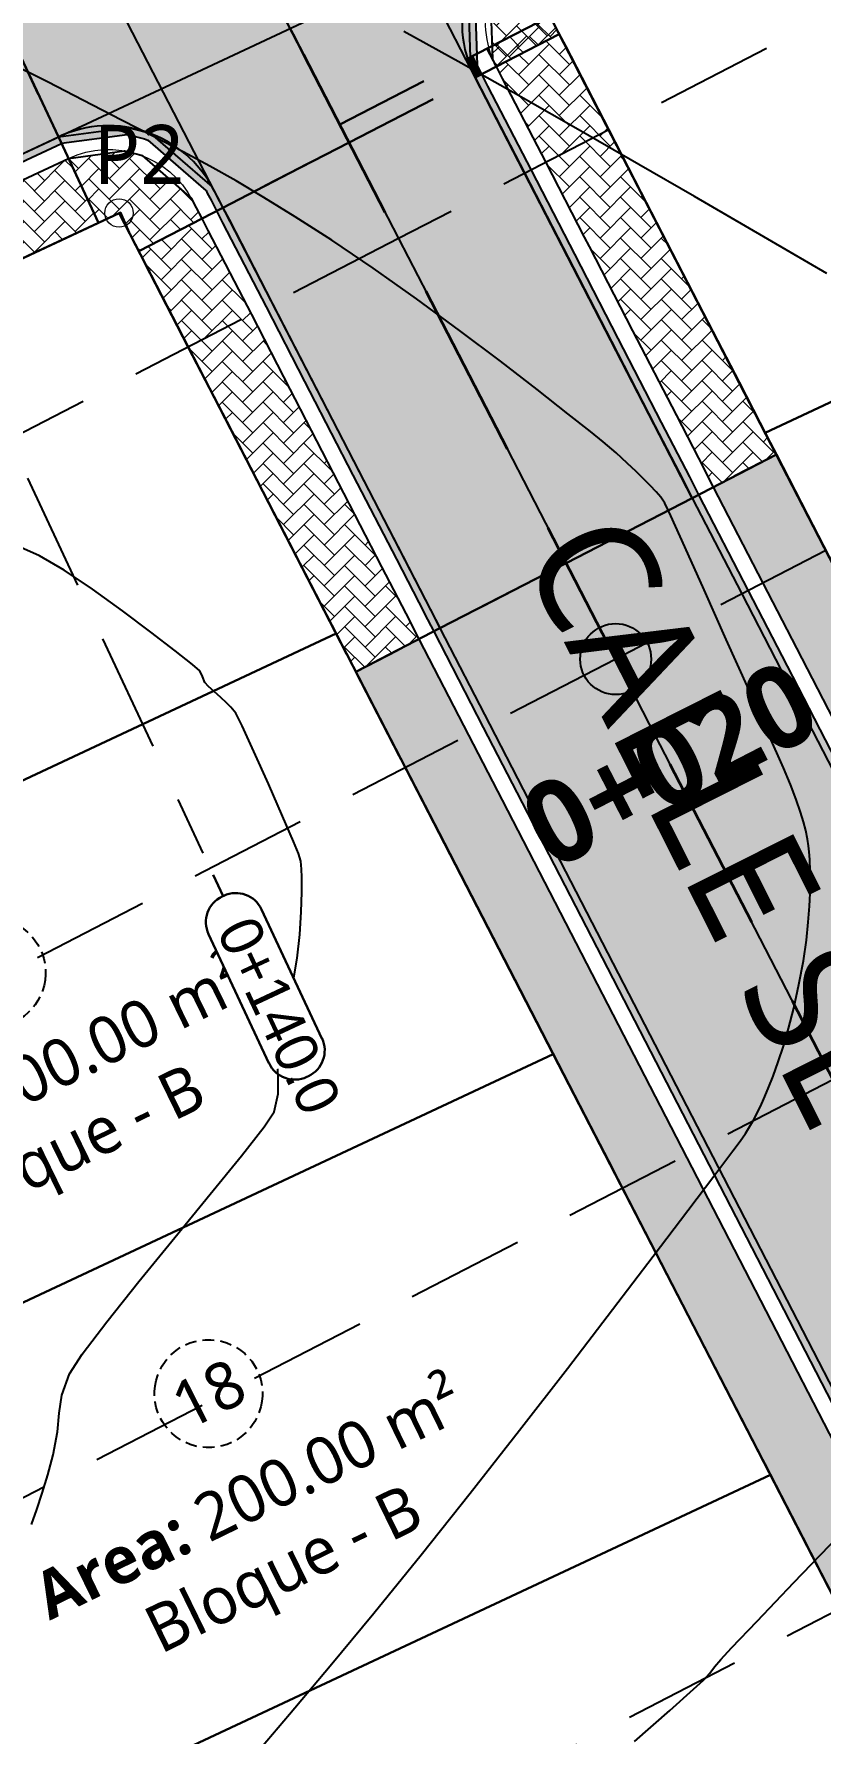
# Model space of a CAD drawing. Header units: millimetres. Extents: x 86 to 591881, y 99 to 1307229.
# Drawn here: x 590718.69 to 590735.31, y 1307076.88 to 1307112.78 of the extents above; entities that cross this region are included whole.
import ezdxf
from ezdxf.enums import TextEntityAlignment as Align

# ---------------------------------------------------------------- set-up
doc = ezdxf.new("R2010")
doc.units = ezdxf.units.MM
for name, pattern in [('CENTER2', [1.125, 0.75, -0.125, 0.125, -0.125]), ('DASHED', [0.75, 0.5, -0.25]), ('DASHED2', [0.375, 0.25, -0.125]), ('HIDDEN', [0.375, 0.25, -0.125])]:
    doc.linetypes.add(name, pattern=pattern)
for name, color, linetype, lineweight in [('_BLOQUES', 9, 'Continuous', 20), ('_BORDILLOS Y CUNETAS', 252, 'Continuous', 20), ('_TEXTO', 3, 'Continuous', 25), ('COTAS', 40, 'Continuous', 5), ('CUADROS', 9, 'Continuous', 20)]:
    doc.layers.add(name, color=color, linetype=linetype, lineweight=lineweight)
for name, color, linetype in [('_BREAKLINES CORRIDOR', 7, 'Continuous'), ('C-PROP-LINE', 230, 'Continuous'), ('C-PROP-TEXT', 92, 'Continuous'), ('C-ROAD', 7, 'Continuous'), ('C-ROAD-CORR-BNDY', 1, 'CENTER2'), ('C-ROAD-CORR-PATT', 150, 'Continuous'), ('C-ROAD-SAMP', 150, 'HIDDEN'), ('C-ROAD-SAMP-TEXT', 11, 'Continuous'), ('C-ROAD-STAN-MAJR', 11, 'Continuous'), ('C-TINN-BNDY', 110, 'Continuous'), ('C-TOPO-FEAT', 94, 'Continuous'), ('C-TOPO-MAJR', 9, 'Continuous'), ('C-TOPO-MINR', 8, 'Continuous')]:
    doc.layers.add(name, color=color, linetype=linetype)
doc.styles.add('ST - ETIQUETAS', font='', dxfattribs={"height": 2.5})
doc.styles.get("Standard").update_dxf_attribs({"font": 'simplex.shx'})
doc.styles.get('ST - ETIQUETAS').set_extended_font_data('Roboto Thin')

# ---------------------------------------------------------------- blocks, each defined once
blk = doc.blocks.new('MARCA ESTACION')
h = blk.add_hatch(color=7)
h.dxf.hatch_style = 1
h.paths.add_polyline_path([(-3, 0), (0, 0), (0, 3, 0.414214)])
h.paths.add_polyline_path([(3, 0), (0, 0), (0, -3, 0.414214)])
at = {"true_color": 0xffffff}
h = blk.add_hatch(color=7, dxfattribs=at)
h.dxf.hatch_style = 1
h.paths.add_polyline_path([(0, 3), (0, 0), (3, 0, 0.414214)])
h.paths.add_polyline_path([(0, 0), (-3, 0, 0.414214), (0, -3)])
at = {"color": 7, "lineweight": 20}
for points in [[(0, 4), (0, -4)], [(-4, 0), (4, 0)]]:
    blk.add_lwpolyline(points, dxfattribs=at)
at = {"color": 7}
blk.add_circle((0, 0), 3, dxfattribs=at)

msp = doc.modelspace()

# ---------------------------------------------------------------- hatches: boundary and pattern name
at = {"layer": 'C-ROAD-CORR-PATT', "linetype": 'Continuous', "lineweight": 5, "true_color": 0x898989}
for points in [[(590725.352, 1307110.483), (590725.135, 1307110.904), (590725.132, 1307110.91), (590725.129, 1307110.916), (590722.754, 1307115.515), (590722.736, 1307115.551), (590722.729, 1307115.563), (590722.723, 1307115.575), (590721.82, 1307117.324), (590721.811, 1307117.342), (590721.824, 1307117.348), (590726.994, 1307119.769), (590727.058, 1307119.799), (590729.179, 1307115.271), (590729.158, 1307115.261), (590728.017, 1307114.153), (590728.016, 1307114.15), (590728.015, 1307114.148), (590727.873, 1307113.815), (590727.872, 1307113.812), (590727.872, 1307113.81), (590727.869, 1307113.801), (590727.925, 1307112.06), (590727.926, 1307112.057), (590727.928, 1307112.055), (590728.018, 1307111.86), (590725.352, 1307110.483)], [(590717.089, 1307115.13), (590717.097, 1307115.134), (590721.799, 1307117.336), (590721.811, 1307117.342), (590721.819, 1307117.325), (590722.729, 1307115.563), (590722.889, 1307115.254), (590725.088, 1307110.995), (590725.091, 1307110.989), (590725.094, 1307110.983), (590725.157, 1307110.862), (590725.235, 1307110.711), (590725.352, 1307110.483), (590722.686, 1307109.107), (590722.569, 1307109.334), (590722.491, 1307109.485), (590722.462, 1307109.54), (590722.461, 1307109.543), (590722.459, 1307109.545), (590721.155, 1307110.676), (590721.076, 1307110.705), (590720.695, 1307110.802), (590720.692, 1307110.802), (590720.689, 1307110.803), (590719.212, 1307110.604), (590719.21, 1307110.602), (590717.089, 1307115.13)], [(590727.823, 1307112.238), (590728.018, 1307111.86), (590725.352, 1307110.483), (590725.157, 1307110.862), (590727.823, 1307112.238)], [(590728.018, 1307111.86), (590728.147, 1307111.61), (590729.065, 1307109.832), (590729.877, 1307108.258), (590729.982, 1307108.055), (590730.9, 1307106.278), (590731.817, 1307104.501), (590732.41, 1307103.352), (590732.412, 1307103.35), (590732.606, 1307102.974), (590729.94, 1307101.598), (590729.746, 1307101.973), (590729.745, 1307101.976), (590729.152, 1307103.125), (590728.234, 1307104.902), (590727.316, 1307106.679), (590727.212, 1307106.882), (590726.399, 1307108.456), (590725.481, 1307110.233), (590725.352, 1307110.483), (590728.018, 1307111.86)], [(590732.606, 1307102.974), (590733.652, 1307100.947), (590734.363, 1307099.572), (590742.828, 1307083.176), (590748.648, 1307071.904), (590752.004, 1307065.405), (590757.088, 1307055.558), (590754.423, 1307054.181), (590749.338, 1307064.029), (590745.982, 1307070.528), (590740.162, 1307081.8), (590731.697, 1307098.195), (590730.987, 1307099.571), (590729.94, 1307101.598), (590732.606, 1307102.974)]]:
    msp.add_hatch(color=252, dxfattribs=at).paths.add_polyline_path(points, flags=0)
at = {"layer": 'C-ROAD-CORR-PATT', "linetype": 'Continuous', "lineweight": 5}
for color, points in [(3, [(590728.018, 1307111.86), (590727.928, 1307112.055), (590727.926, 1307112.057), (590727.925, 1307112.06), (590727.869, 1307113.801), (590727.872, 1307113.81), (590727.872, 1307113.812), (590727.873, 1307113.815), (590728.015, 1307114.148), (590728.016, 1307114.15), (590728.017, 1307114.153), (590729.158, 1307115.261), (590729.179, 1307115.271), (590729.242, 1307115.135), (590729.222, 1307115.125), (590728.151, 1307114.084), (590728.149, 1307114.082), (590728.148, 1307114.079), (590728.015, 1307113.767), (590728.014, 1307113.764), (590728.014, 1307113.761), (590728.011, 1307113.754), (590728.064, 1307112.117), (590728.065, 1307112.114), (590728.066, 1307112.112), (590728.151, 1307111.929), (590728.018, 1307111.86)]), (251, [(590713.784, 1307113.582), (590715.595, 1307114.431), (590717.089, 1307115.13), (590719.21, 1307110.602), (590717.715, 1307109.902), (590715.904, 1307109.054), (590713.784, 1307113.582)]), (3, [(590727.956, 1307112.307), (590728.151, 1307111.929), (590728.018, 1307111.86), (590727.823, 1307112.238), (590727.956, 1307112.307)]), (3, [(590728.151, 1307111.929), (590728.28, 1307111.678), (590729.198, 1307109.901), (590730.011, 1307108.327), (590730.115, 1307108.124), (590731.033, 1307106.347), (590731.951, 1307104.57), (590732.544, 1307103.421), (590732.545, 1307103.419), (590732.739, 1307103.043), (590732.606, 1307102.974), (590732.412, 1307103.35), (590732.41, 1307103.352), (590731.817, 1307104.501), (590730.9, 1307106.278), (590729.982, 1307108.055), (590729.877, 1307108.258), (590729.065, 1307109.832), (590728.147, 1307111.61), (590728.018, 1307111.86), (590728.151, 1307111.929)]), (3, [(590715.904, 1307109.054), (590717.715, 1307109.902), (590719.21, 1307110.602), (590719.273, 1307110.466), (590717.779, 1307109.767), (590715.968, 1307108.918), (590715.904, 1307109.054)]), (3, [(590719.21, 1307110.602), (590719.212, 1307110.604), (590720.689, 1307110.803), (590720.692, 1307110.802), (590720.695, 1307110.802), (590721.076, 1307110.705), (590721.155, 1307110.676), (590722.459, 1307109.545), (590722.461, 1307109.543), (590722.462, 1307109.54), (590722.491, 1307109.485), (590722.569, 1307109.334), (590722.686, 1307109.107), (590722.553, 1307109.038), (590722.436, 1307109.266), (590722.358, 1307109.416), (590722.33, 1307109.468), (590722.329, 1307109.471), (590722.328, 1307109.473), (590721.102, 1307110.536), (590721.027, 1307110.563), (590720.669, 1307110.654), (590720.666, 1307110.655), (590720.664, 1307110.655), (590719.276, 1307110.468), (590719.273, 1307110.466), (590719.21, 1307110.602)]), (251, [(590725.352, 1307110.483), (590725.481, 1307110.233), (590726.399, 1307108.456), (590727.212, 1307106.882), (590727.316, 1307106.679), (590728.234, 1307104.902), (590729.152, 1307103.125), (590729.745, 1307101.976), (590729.746, 1307101.973), (590729.94, 1307101.598), (590727.274, 1307100.222), (590727.08, 1307100.597), (590727.079, 1307100.6), (590726.486, 1307101.748), (590725.568, 1307103.526), (590724.651, 1307105.303), (590724.546, 1307105.506), (590723.733, 1307107.08), (590722.816, 1307108.857), (590722.686, 1307109.107), (590725.352, 1307110.483)]), (3, [(590722.686, 1307109.107), (590722.816, 1307108.857), (590723.733, 1307107.08), (590724.546, 1307105.506), (590724.651, 1307105.303), (590725.568, 1307103.526), (590726.486, 1307101.748), (590727.079, 1307100.6), (590727.08, 1307100.597), (590727.274, 1307100.222), (590727.141, 1307100.153), (590726.947, 1307100.528), (590726.946, 1307100.531), (590726.353, 1307101.68), (590725.435, 1307103.457), (590724.518, 1307105.234), (590724.413, 1307105.437), (590723.6, 1307107.011), (590722.682, 1307108.788), (590722.553, 1307109.038), (590722.686, 1307109.107)]), (3, [(590732.739, 1307103.043), (590733.786, 1307101.016), (590734.496, 1307099.64), (590742.961, 1307083.245), (590748.781, 1307071.973), (590752.137, 1307065.474), (590757.221, 1307055.627), (590757.088, 1307055.558), (590752.004, 1307065.405), (590748.648, 1307071.904), (590742.828, 1307083.176), (590734.363, 1307099.572), (590733.652, 1307100.947), (590732.606, 1307102.974), (590732.739, 1307103.043)]), (251, [(590729.94, 1307101.598), (590730.987, 1307099.571), (590731.697, 1307098.195), (590740.162, 1307081.8), (590745.982, 1307070.528), (590749.338, 1307064.029), (590754.423, 1307054.181), (590751.757, 1307052.805), (590746.672, 1307062.652), (590743.317, 1307069.151), (590737.497, 1307080.423), (590729.031, 1307096.819), (590728.321, 1307098.194), (590727.274, 1307100.222), (590729.94, 1307101.598)]), (3, [(590727.274, 1307100.222), (590728.321, 1307098.194), (590729.031, 1307096.819), (590737.497, 1307080.423), (590743.317, 1307069.151), (590746.672, 1307062.652), (590751.757, 1307052.805), (590751.624, 1307052.736), (590746.539, 1307062.584), (590743.184, 1307069.082), (590737.363, 1307080.354), (590728.898, 1307096.75), (590728.188, 1307098.125), (590727.141, 1307100.153), (590727.274, 1307100.222)])]:
    msp.add_hatch(color=color, dxfattribs=at).paths.add_polyline_path(points, flags=0)
h = msp.add_hatch(dxfattribs=at)
h.set_pattern_fill('AR-HBONE', color=30, scale=0.003, style=0)
h.set_pattern_definition([(45, (590728.46203, 1307112.08923), (0, 0.431052), [0.9144, -0.3048]), (135, (590728.67755, 1307112.30476), (4e-17, 0.431052), [0.9144, -0.3048])])
h.paths.add_polyline_path([(590728.462, 1307112.089), (590728.39, 1307112.245), (590728.389, 1307112.247), (590728.388, 1307112.25), (590728.343, 1307113.642), (590728.345, 1307113.649), (590728.346, 1307113.651), (590728.347, 1307113.654), (590728.459, 1307113.919), (590728.461, 1307113.922), (590728.462, 1307113.924), (590729.374, 1307114.81), (590729.391, 1307114.818), (590730.027, 1307113.46), (590730.023, 1307113.458), (590729.678, 1307113.296), (590729.677, 1307113.296), (590729.676, 1307113.295), (590729.556, 1307113.24), (590729.556, 1307113.239), (590729.555, 1307113.239), (590729.552, 1307113.237), (590729.775, 1307112.817), (590729.775, 1307112.816), (590729.775, 1307112.816), (590729.795, 1307112.777), (590728.462, 1307112.089)], flags=0)
h = msp.add_hatch(dxfattribs=at)
h.set_pattern_fill('AR-HBONE', color=30, scale=0.003, style=0)
h.set_pattern_definition([(45, (590729.59967, 1307113.15542), (0, 0.43105), [0.9144, -0.3048]), (135, (590729.8152, 1307113.37095), (4e-17, 0.43105), [0.9144, -0.3048])])
h.paths.add_polyline_path([(590729.6, 1307113.155), (590729.795, 1307112.777), (590728.462, 1307112.089), (590728.267, 1307112.467), (590729.6, 1307113.155)], flags=0)
h = msp.add_hatch(dxfattribs=at)
h.set_pattern_fill('AR-HBONE', color=30, scale=0.003, style=0)
h.set_pattern_definition([(45, (590729.79485, 1307112.7774), (0, 0.431052), [0.9144, -0.3048]), (135, (590730.01038, 1307112.99294), (4e-17, 0.431052), [0.9144, -0.3048])])
h.paths.add_polyline_path([(590729.795, 1307112.777), (590729.924, 1307112.527), (590730.842, 1307110.75), (590731.654, 1307109.176), (590731.759, 1307108.973), (590732.677, 1307107.196), (590733.594, 1307105.419), (590734.188, 1307104.27), (590734.189, 1307104.267), (590734.383, 1307103.892), (590733.05, 1307103.204), (590732.856, 1307103.579), (590732.855, 1307103.582), (590732.262, 1307104.731), (590731.344, 1307106.508), (590730.426, 1307108.285), (590730.322, 1307108.488), (590729.509, 1307110.062), (590728.591, 1307111.839), (590728.462, 1307112.089), (590729.795, 1307112.777)], flags=0)
h = msp.add_hatch(dxfattribs=at)
h.set_pattern_fill('AR-HBONE', color=30, scale=0.003, style=0)
h.set_pattern_definition([(45, (590719.4217, 1307110.14943), (0, 0.431052), [0.9144, -0.3048]), (135, (590719.63724, 1307110.36495), (4e-17, 0.431052), [0.9144, -0.3048])])
h.paths.add_polyline_path([(590719.422, 1307110.149), (590719.424, 1307110.15), (590720.605, 1307110.31), (590720.607, 1307110.31), (590720.61, 1307110.309), (590720.914, 1307110.232), (590720.978, 1307110.209), (590722.021, 1307109.304), (590722.022, 1307109.302), (590722.024, 1307109.3), (590722.047, 1307109.256), (590722.125, 1307109.105), (590722.242, 1307108.878), (590720.909, 1307108.19), (590720.792, 1307108.417), (590720.714, 1307108.568), (590720.708, 1307108.579), (590720.708, 1307108.579), (590720.708, 1307108.58), (590720.524, 1307109.009), (590720.493, 1307108.995), (590720.373, 1307108.939), (590720.373, 1307108.938), (590720.372, 1307108.938), (590720.058, 1307108.791), (590720.058, 1307108.791), (590719.422, 1307110.149)], flags=0)
h = msp.add_hatch(dxfattribs=at)
h.set_pattern_fill('AR-HBONE', color=30, scale=0.003, style=0)
h.set_pattern_definition([(45, (590716.11622, 1307108.60146), (0, 0.431052), [0.9144, -0.3048]), (135, (590716.33175, 1307108.81698), (4e-17, 0.431052), [0.9144, -0.3048])])
h.paths.add_polyline_path([(590716.116, 1307108.601), (590717.927, 1307109.45), (590719.422, 1307110.149), (590720.058, 1307108.791), (590718.564, 1307108.091), (590716.752, 1307107.243), (590716.116, 1307108.601)], flags=0)
h = msp.add_hatch(dxfattribs=at)
h.set_pattern_fill('AR-HBONE', color=30, scale=0.003, style=0)
h.set_pattern_definition([(45, (590722.2422, 1307108.87775), (0, 0.431052), [0.9144, -0.3048]), (135, (590722.45772, 1307109.09328), (4e-17, 0.431052), [0.9144, -0.3048])])
h.paths.add_polyline_path([(590722.242, 1307108.878), (590722.371, 1307108.627), (590723.289, 1307106.85), (590724.102, 1307105.276), (590724.207, 1307105.073), (590725.124, 1307103.296), (590726.042, 1307101.519), (590726.635, 1307100.37), (590726.636, 1307100.368), (590726.83, 1307099.992), (590725.497, 1307099.304), (590725.303, 1307099.679), (590725.302, 1307099.682), (590724.709, 1307100.831), (590723.791, 1307102.608), (590722.874, 1307104.385), (590722.769, 1307104.588), (590721.956, 1307106.162), (590721.039, 1307107.939), (590720.909, 1307108.19), (590722.242, 1307108.878)], flags=0)
h = msp.add_hatch(dxfattribs=at)
h.set_pattern_fill('AR-HBONE', color=30, scale=0.003, style=0)
h.set_pattern_definition([(45, (590734.3827, 1307103.89193), (0, 0.4310523), [0.9144, -0.3048]), (135, (590734.5982, 1307104.10745), (4e-17, 0.4310523), [0.9144, -0.3048])])
h.paths.add_polyline_path([(590734.383, 1307103.892), (590735.429, 1307101.865), (590736.14, 1307100.489), (590744.605, 1307084.094), (590750.425, 1307072.822), (590753.781, 1307066.323), (590758.865, 1307056.475), (590757.532, 1307055.787), (590752.448, 1307065.634), (590749.092, 1307072.133), (590743.272, 1307083.405), (590734.807, 1307099.801), (590734.097, 1307101.176), (590733.05, 1307103.204), (590734.383, 1307103.892)], flags=0)
h = msp.add_hatch(dxfattribs=at)
h.set_pattern_fill('AR-HBONE', color=30, scale=0.003, style=0)
h.set_pattern_definition([(45, (590726.83003, 1307099.99227), (0, 0.4310523), [0.9144, -0.3048]), (135, (590727.04555, 1307100.2078), (4e-17, 0.4310523), [0.9144, -0.3048])])
h.paths.add_polyline_path([(590726.83, 1307099.992), (590727.877, 1307097.965), (590728.587, 1307096.59), (590737.052, 1307080.194), (590742.873, 1307068.922), (590746.228, 1307062.423), (590751.313, 1307052.576), (590749.98, 1307051.887), (590744.895, 1307061.735), (590741.54, 1307068.234), (590735.72, 1307079.506), (590727.254, 1307095.901), (590726.544, 1307097.277), (590725.497, 1307099.304), (590726.83, 1307099.992)], flags=0)

# ---------------------------------------------------------------- linework, layer by layer
at = {"layer": '_BLOQUES', "flags": 128}
msp.add_lwpolyline([(590729.556, 1307113.239), (590765.808, 1307130.216), (590792.869, 1307078.297), (590782.862, 1307071.827), (590771.491, 1307065.034), (590758.655, 1307056.883), (590729.556, 1307113.239)], dxfattribs=at)
at = {"layer": '_BLOQUES', "color": 4, "linetype": 'Continuous', "lineweight": 25}
msp.add_polyline3d([(590684.242, 1307092.018, 0), (590720.493, 1307108.995, 0), (590748.023, 1307055.677, 0), (590711.775, 1307038.705, 0), (590684.242, 1307092.018, 0)], dxfattribs=at)
at = {"layer": '_BORDILLOS Y CUNETAS'}
for points in [[(590756.959, 1307055.807), (590728.018, 1307111.86, -0.425582), (590729.179, 1307115.271), (590764.526, 1307131.824, -0.401819), (590767.803, 1307130.715), (590794.555, 1307079.388)], [(590757.383, 1307056.076), (590728.462, 1307112.089, -0.425582), (590729.391, 1307114.818), (590764.738, 1307131.371, -0.401819), (590767.36, 1307130.484), (590794.134, 1307079.115)], [(590713.681, 1307030.657), (590682.703, 1307090.639, -0.42561), (590683.864, 1307094.05), (590719.21, 1307110.602, -0.402936), (590722.491, 1307109.485), (590751.882, 1307052.562)], [(590714.137, 1307030.864), (590683.147, 1307090.868, -0.42561), (590684.076, 1307093.597), (590719.422, 1307110.149, -0.402936), (590722.047, 1307109.256), (590751.459, 1307052.291)]]:
    msp.add_lwpolyline(points, format="xyb", dxfattribs=at)
at = {"layer": '_BREAKLINES CORRIDOR', "flags": 128}
msp.add_lwpolyline([(590750.19, 1307051.479), (590720.493, 1307108.995), (590720.058, 1307108.791)], dxfattribs=at)
at = {"layer": 'C-PROP-LINE', "color": 4, "linetype": 'Continuous', "lineweight": 25}
for points in [[(590729.556, 1307113.239, 0), (590765.808, 1307130.216, 0), (590792.869, 1307078.297, 0), (590782.862, 1307071.827, 0), (590771.491, 1307065.034, 0), (590758.655, 1307056.883, 0), (590729.556, 1307113.239, 0)], [(590747.682, 1307121.728, 0), (590729.556, 1307113.239, 0), (590734.144, 1307104.354, 0), (590752.269, 1307112.842, 0), (590747.682, 1307121.728, 0)], [(590752.269, 1307112.842, 0), (590734.144, 1307104.354, 0), (590738.732, 1307095.468, 0), (590756.857, 1307103.955, 0), (590752.269, 1307112.842, 0)], [(590725.081, 1307100.109, 0), (590720.493, 1307108.995, 0), (590702.368, 1307100.507, 0), (590706.956, 1307091.621, 0), (590706.956, 1307091.621, 0), (590725.081, 1307100.109, 0)], [(590729.669, 1307091.224, 0), (590725.081, 1307100.109, 0), (590706.956, 1307091.621, 0), (590711.544, 1307082.736, 0), (590711.545, 1307082.736, 0), (590729.669, 1307091.224, 0)], [(590729.669, 1307091.224, 0), (590711.545, 1307082.736, 0), (590716.133, 1307073.85, 0), (590716.133, 1307073.85, 0), (590734.258, 1307082.337, 0), (590729.669, 1307091.224, 0)], [(590738.846, 1307073.451, 0), (590734.258, 1307082.337, 0), (590716.133, 1307073.85, 0), (590720.722, 1307064.964, 0), (590720.722, 1307064.964, 0), (590738.846, 1307073.451, 0)]]:
    msp.add_polyline3d(points, dxfattribs=at)
at = {"layer": 'C-PROP-TEXT', "color": 12, "linetype": 'DASHED2', "lineweight": 25, "extrusion": (0, 0, -1)}
for centre, radius, start, end in [((-590717.791, 1307092.947), 1.149, 7.8612, 187.8612), ((-590717.791, 1307092.947), 1.149, 187.8612, 7.8612), ((-590722.383, 1307084.053), 1.141, 8.2271, 188.2271), ((-590722.383, 1307084.053), 1.141, 188.2271, 8.2271)]:
    msp.add_arc(centre, radius, start, end, dxfattribs=at)
at = {"layer": 'C-ROAD', "color": 7, "linetype": 'Continuous', "lineweight": -3, "flags": 128}
for points in [[(590710.125, 1307106.348), (590738.263, 1307119.525)], [(590724.477, 1307118.718), (590732.614, 1307102.959)], [(590724.477, 1307118.718), (590732.614, 1307102.959)], [(590719.145, 1307115.965), (590727.282, 1307100.206)], [(590719.145, 1307115.965), (590727.282, 1307100.206)], [(590732.606, 1307102.974), (590728.018, 1307111.86)], [(590691.584, 1307097.665), (590719.725, 1307110.844)], [(590710.154, 1307106.361), (590719.21, 1307110.602)], [(590722.491, 1307109.485), (590727.079, 1307100.6)]]:
    msp.add_lwpolyline(points, dxfattribs=at)
at = {"layer": 'C-ROAD', "color": 2, "linetype": 'HIDDEN', "lineweight": 35, "ltscale": 15, "flags": 128}
msp.add_lwpolyline([(590721.811, 1307117.342), (590754.423, 1307054.181)], dxfattribs=at)
at = {"layer": 'C-ROAD', "color": 7, "linetype": 'Continuous', "lineweight": -3, "flags": 128}
for points in [[(590729.179, 1307115.271, 0.425581), (590728.018, 1307111.86)], [(590722.491, 1307109.485, 0.402936), (590719.21, 1307110.602)]]:
    msp.add_lwpolyline(points, format="xyb", dxfattribs=at)
at = {"layer": 'C-ROAD-CORR-BNDY', "color": 166, "linetype": 'DASHED', "lineweight": 30, "ltscale": 4}
for points in [[(590716.752, 1307107.243), (590718.564, 1307108.091), (590720.058, 1307108.791), (590714.12, 1307121.47), (590712.626, 1307120.77), (590710.815, 1307119.922)], [(590725.157, 1307110.862), (590725.352, 1307110.483), (590729.795, 1307112.777), (590729.6, 1307113.155)], [(590720.909, 1307108.19), (590721.039, 1307107.939), (590721.956, 1307106.162), (590722.769, 1307104.588), (590722.874, 1307104.385), (590723.791, 1307102.608), (590724.709, 1307100.831), (590725.302, 1307099.682), (590725.303, 1307099.679), (590725.497, 1307099.304), (590734.383, 1307103.892), (590734.189, 1307104.267), (590734.188, 1307104.27), (590733.594, 1307105.419), (590732.677, 1307107.196), (590731.759, 1307108.973), (590731.654, 1307109.176), (590730.842, 1307110.75), (590729.924, 1307112.527), (590729.795, 1307112.777)], [(590725.497, 1307099.304), (590726.544, 1307097.277), (590727.254, 1307095.901), (590735.72, 1307079.506), (590741.54, 1307068.234), (590744.895, 1307061.735), (590749.98, 1307051.887), (590758.865, 1307056.475), (590753.781, 1307066.323), (590750.425, 1307072.822), (590744.605, 1307084.094), (590736.14, 1307100.489), (590735.429, 1307101.865), (590734.383, 1307103.892)]]:
    msp.add_lwpolyline(points, close=True, dxfattribs=at)
for points in [[(590722.754, 1307115.515), (590725.129, 1307110.916), (590725.132, 1307110.91), (590725.135, 1307110.904), (590725.352, 1307110.483), (590729.795, 1307112.777)], [(590717.089, 1307115.13), (590720.058, 1307108.791), (590720.058, 1307108.791), (590720.372, 1307108.938), (590720.373, 1307108.938), (590720.373, 1307108.939), (590720.493, 1307108.995), (590720.524, 1307109.009), (590720.708, 1307108.58), (590720.708, 1307108.579), (590720.708, 1307108.579), (590720.714, 1307108.568), (590720.792, 1307108.417), (590720.909, 1307108.19), (590725.352, 1307110.483), (590725.235, 1307110.711), (590725.157, 1307110.862), (590725.094, 1307110.983), (590725.091, 1307110.989), (590725.088, 1307110.995), (590722.889, 1307115.254)]]:
    msp.add_lwpolyline(points, dxfattribs=at)
at = {"layer": 'C-ROAD-SAMP', "color": 1, "linetype": 'DASHED2', "lineweight": 25, "ltscale": 10}
for points in [[(590705.302, 1307131.695), (590713.784, 1307113.582), (590722.266, 1307095.47)], [(590744.17, 1307117.632), (590726.399, 1307108.456), (590708.628, 1307099.28)]]:
    msp.add_lwpolyline(points, dxfattribs=at)
at = {"layer": 'C-TINN-BNDY', "color": 110, "linetype": 'Continuous', "lineweight": -3}
for points in [[(590729.795, 1307112.777, 458.166), (590729.924, 1307112.527, 458.311), (590730.842, 1307110.75, 458.345), (590731.654, 1307109.176, 458.375), (590731.759, 1307108.973, 458.378), (590732.677, 1307107.196, 458.408), (590733.594, 1307105.419, 458.43), (590734.188, 1307104.27, 458.441), (590734.189, 1307104.267, 458.441), (590734.383, 1307103.892, 458.444), (590735.429, 1307101.865, 459.308), (590736.14, 1307100.489, 459.311), (590744.605, 1307084.094, 459.017), (590750.425, 1307072.822, 458.474)], [(590735.72, 1307079.506, 458.817), (590727.254, 1307095.901, 459.111), (590726.544, 1307097.277, 459.108), (590725.497, 1307099.304, 458.244), (590725.303, 1307099.679, 458.241), (590725.302, 1307099.682, 458.241), (590724.709, 1307100.831, 458.23), (590723.791, 1307102.608, 458.208), (590722.874, 1307104.385, 458.178), (590722.769, 1307104.588, 458.175), (590721.956, 1307106.162, 458.145), (590721.039, 1307107.939, 458.111), (590720.909, 1307108.19, 458.166), (590720.792, 1307108.417, 458.162), (590720.714, 1307108.568, 458.159), (590720.708, 1307108.579, 458.157), (590720.708, 1307108.579, 458.157), (590720.708, 1307108.58, 458.156), (590720.524, 1307109.009, 458.071), (590720.493, 1307108.995, 458.066), (590720.373, 1307108.939, 458.034), (590720.373, 1307108.938, 458.034), (590720.372, 1307108.938, 458.034), (590720.058, 1307108.791, 458.22), (590720.058, 1307108.791, 458.221), (590718.564, 1307108.091, 459.033)]]:
    msp.add_polyline3d(points, dxfattribs=at)
at = {"layer": 'C-TOPO-FEAT', "color": 94, "linetype": 'Continuous', "lineweight": -3, "flags": 128}
for points in [[(590725.352, 1307110.483), (590725.135, 1307110.904), (590725.132, 1307110.91), (590725.129, 1307110.916), (590722.754, 1307115.515), (590722.736, 1307115.551), (590722.729, 1307115.563), (590722.723, 1307115.575), (590721.82, 1307117.324), (590721.811, 1307117.342), (590721.824, 1307117.348), (590726.994, 1307119.769), (590727.058, 1307119.799)], [(590717.089, 1307115.13), (590717.097, 1307115.134), (590721.799, 1307117.336), (590721.811, 1307117.342), (590721.819, 1307117.325), (590722.729, 1307115.563), (590722.889, 1307115.254), (590725.088, 1307110.995), (590725.091, 1307110.989), (590725.094, 1307110.983), (590725.157, 1307110.862), (590725.235, 1307110.711), (590725.352, 1307110.483)], [(590728.018, 1307111.86), (590727.928, 1307112.055), (590727.926, 1307112.057), (590727.925, 1307112.06), (590727.869, 1307113.801), (590727.872, 1307113.81), (590727.872, 1307113.812), (590727.873, 1307113.815), (590728.015, 1307114.148), (590728.016, 1307114.15), (590728.017, 1307114.153), (590729.158, 1307115.261), (590729.179, 1307115.271)], [(590728.151, 1307111.929), (590728.066, 1307112.112), (590728.065, 1307112.114), (590728.064, 1307112.117), (590728.011, 1307113.754), (590728.014, 1307113.761), (590728.014, 1307113.764), (590728.015, 1307113.767), (590728.148, 1307114.079), (590728.149, 1307114.082), (590728.151, 1307114.084), (590729.222, 1307115.125), (590729.242, 1307115.135)], [(590728.462, 1307112.089), (590728.39, 1307112.245), (590728.389, 1307112.247), (590728.388, 1307112.25), (590728.343, 1307113.642), (590728.345, 1307113.649), (590728.346, 1307113.651), (590728.347, 1307113.654), (590728.459, 1307113.919), (590728.461, 1307113.922), (590728.462, 1307113.924), (590729.374, 1307114.81), (590729.391, 1307114.818)], [(590729.6, 1307113.155), (590729.795, 1307112.777)], [(590729.795, 1307112.777), (590729.924, 1307112.527), (590730.842, 1307110.75), (590731.654, 1307109.176), (590731.759, 1307108.973), (590732.677, 1307107.196), (590733.594, 1307105.419), (590734.188, 1307104.27), (590734.189, 1307104.267), (590734.383, 1307103.892)], [(590728.267, 1307112.467), (590728.462, 1307112.089)], [(590727.823, 1307112.238), (590728.018, 1307111.86)], [(590727.956, 1307112.307), (590728.151, 1307111.929)], [(590728.462, 1307112.089), (590728.591, 1307111.839), (590729.509, 1307110.062), (590730.322, 1307108.488), (590730.426, 1307108.285), (590731.344, 1307106.508), (590732.262, 1307104.731), (590732.855, 1307103.582), (590732.856, 1307103.579), (590733.05, 1307103.204)], [(590728.018, 1307111.86), (590728.147, 1307111.61), (590729.065, 1307109.832), (590729.877, 1307108.258), (590729.982, 1307108.055), (590730.9, 1307106.278), (590731.817, 1307104.501), (590732.41, 1307103.352), (590732.412, 1307103.35), (590732.606, 1307102.974)], [(590728.151, 1307111.929), (590728.28, 1307111.678), (590729.198, 1307109.901), (590730.011, 1307108.327), (590730.115, 1307108.124), (590731.033, 1307106.347), (590731.951, 1307104.57), (590732.544, 1307103.421), (590732.545, 1307103.419), (590732.739, 1307103.043)], [(590715.904, 1307109.054), (590717.715, 1307109.902), (590719.21, 1307110.602)], [(590719.21, 1307110.602), (590719.212, 1307110.604), (590720.689, 1307110.803), (590720.692, 1307110.802), (590720.695, 1307110.802), (590721.076, 1307110.705), (590721.155, 1307110.676), (590722.459, 1307109.545), (590722.461, 1307109.543), (590722.462, 1307109.54), (590722.491, 1307109.485), (590722.569, 1307109.334), (590722.686, 1307109.107)], [(590719.273, 1307110.466), (590719.276, 1307110.468), (590720.664, 1307110.655), (590720.666, 1307110.655), (590720.669, 1307110.654), (590721.027, 1307110.563), (590721.102, 1307110.536), (590722.328, 1307109.473), (590722.329, 1307109.471), (590722.33, 1307109.468), (590722.358, 1307109.416), (590722.436, 1307109.266), (590722.553, 1307109.038)], [(590725.157, 1307110.862), (590725.352, 1307110.483)], [(590715.968, 1307108.918), (590717.779, 1307109.767), (590719.273, 1307110.466)], [(590719.422, 1307110.149), (590719.424, 1307110.15), (590720.605, 1307110.31), (590720.607, 1307110.31), (590720.61, 1307110.309), (590720.914, 1307110.232), (590720.978, 1307110.209), (590722.021, 1307109.304), (590722.022, 1307109.302), (590722.024, 1307109.3), (590722.047, 1307109.256), (590722.125, 1307109.105), (590722.242, 1307108.878)], [(590725.352, 1307110.483), (590725.481, 1307110.233), (590726.399, 1307108.456), (590727.212, 1307106.882), (590727.316, 1307106.679), (590728.234, 1307104.902), (590729.152, 1307103.125), (590729.745, 1307101.976), (590729.746, 1307101.973), (590729.94, 1307101.598)], [(590716.116, 1307108.601), (590717.927, 1307109.45), (590719.422, 1307110.149)], [(590720.058, 1307108.791), (590720.058, 1307108.791), (590720.372, 1307108.938), (590720.373, 1307108.938), (590720.373, 1307108.939), (590720.493, 1307108.995), (590720.524, 1307109.009), (590720.708, 1307108.58), (590720.708, 1307108.579), (590720.708, 1307108.579), (590720.714, 1307108.568), (590720.792, 1307108.417), (590720.909, 1307108.19)], [(590722.242, 1307108.878), (590722.371, 1307108.627), (590723.289, 1307106.85), (590724.102, 1307105.276), (590724.207, 1307105.073), (590725.124, 1307103.296), (590726.042, 1307101.519), (590726.635, 1307100.37), (590726.636, 1307100.368), (590726.83, 1307099.992)], [(590722.553, 1307109.038), (590722.682, 1307108.788), (590723.6, 1307107.011), (590724.413, 1307105.437), (590724.518, 1307105.234), (590725.435, 1307103.457), (590726.353, 1307101.68), (590726.946, 1307100.531), (590726.947, 1307100.528), (590727.141, 1307100.153)], [(590722.686, 1307109.107), (590722.816, 1307108.857), (590723.733, 1307107.08), (590724.546, 1307105.506), (590724.651, 1307105.303), (590725.568, 1307103.526), (590726.486, 1307101.748), (590727.079, 1307100.6), (590727.08, 1307100.597), (590727.274, 1307100.222)], [(590716.752, 1307107.243), (590718.564, 1307108.091), (590720.058, 1307108.791)], [(590720.909, 1307108.19), (590721.039, 1307107.939), (590721.956, 1307106.162), (590722.769, 1307104.588), (590722.874, 1307104.385), (590723.791, 1307102.608), (590724.709, 1307100.831), (590725.302, 1307099.682), (590725.303, 1307099.679), (590725.497, 1307099.304)], [(590734.383, 1307103.892), (590735.429, 1307101.865), (590736.14, 1307100.489), (590744.605, 1307084.094), (590750.425, 1307072.822), (590753.781, 1307066.323), (590758.865, 1307056.475)], [(590733.05, 1307103.204), (590734.097, 1307101.176), (590734.807, 1307099.801), (590743.272, 1307083.405), (590749.092, 1307072.133), (590752.448, 1307065.634), (590757.532, 1307055.787)], [(590732.606, 1307102.974), (590733.652, 1307100.947), (590734.363, 1307099.572), (590742.828, 1307083.176), (590748.648, 1307071.904), (590752.004, 1307065.405), (590757.088, 1307055.558)], [(590732.739, 1307103.043), (590733.786, 1307101.016), (590734.496, 1307099.64), (590742.961, 1307083.245), (590748.781, 1307071.973), (590752.137, 1307065.474), (590757.221, 1307055.627)], [(590729.94, 1307101.598), (590730.987, 1307099.571), (590731.697, 1307098.195), (590740.162, 1307081.8), (590745.982, 1307070.528), (590749.338, 1307064.029), (590754.423, 1307054.181)], [(590727.274, 1307100.222), (590728.321, 1307098.194), (590729.031, 1307096.819), (590737.497, 1307080.423), (590743.317, 1307069.151), (590746.672, 1307062.652), (590751.757, 1307052.805)], [(590726.83, 1307099.992), (590727.877, 1307097.965), (590728.587, 1307096.59), (590737.052, 1307080.194), (590742.873, 1307068.922), (590746.228, 1307062.423), (590751.313, 1307052.576)], [(590727.141, 1307100.153), (590728.188, 1307098.125), (590728.898, 1307096.75), (590737.363, 1307080.354), (590743.184, 1307069.082), (590746.539, 1307062.584), (590751.624, 1307052.736)], [(590725.497, 1307099.304), (590726.544, 1307097.277), (590727.254, 1307095.901), (590735.72, 1307079.506), (590741.54, 1307068.234), (590744.895, 1307061.735), (590749.98, 1307051.887)]]:
    msp.add_lwpolyline(points, dxfattribs=at)
at = {"layer": 'C-TOPO-MAJR', "color": 40, "linetype": 'Continuous', "lineweight": -3}
for points, elevation in [([(590735.449, 1307107.716), (590734.671, 1307108.166), (590733.727, 1307108.716), (590732.651, 1307109.342), (590731.479, 1307110.021), (590730.244, 1307110.732), (590728.981, 1307111.453), (590727.725, 1307112.16), (590726.51, 1307112.831)], 458.5), ([(590718.642, 1307081.286), (590718.755, 1307081.606), (590718.869, 1307081.954), (590718.985, 1307082.336), (590719.101, 1307082.761), (590719.192, 1307083.247), (590719.227, 1307083.639), (590719.284, 1307084.019), (590719.442, 1307084.469), (590719.712, 1307084.888), (590720.231, 1307085.57), (590720.912, 1307086.422), (590721.67, 1307087.353), (590722.421, 1307088.27), (590723.078, 1307089.08), (590723.557, 1307089.691), (590723.773, 1307090.01), (590723.855, 1307090.39), (590723.854, 1307090.729), (590723.839, 1307090.972), (590723.823, 1307091.17), (590723.817, 1307091.367), (590723.857, 1307091.551), (590723.945, 1307091.867), (590724.057, 1307092.28), (590724.169, 1307092.753), (590724.258, 1307093.25), (590724.313, 1307093.75), (590724.344, 1307094.229), (590724.356, 1307094.647), (590724.356, 1307094.963), (590724.35, 1307095.136), (590724.331, 1307095.301), (590724.287, 1307095.461), (590724.181, 1307095.718), (590723.947, 1307096.256), (590723.648, 1307096.937), (590723.342, 1307097.619), (590723.092, 1307098.164), (590722.957, 1307098.432), (590722.858, 1307098.559), (590722.762, 1307098.649), (590722.64, 1307098.761), (590722.502, 1307098.89), (590722.384, 1307098.995), (590722.306, 1307099.079), (590722.254, 1307099.203), (590722.199, 1307099.323), (590722.045, 1307099.455), (590721.68, 1307099.745), (590721.166, 1307100.142), (590720.562, 1307100.593), (590719.931, 1307101.047), (590719.333, 1307101.453), (590718.812, 1307101.752), (590718.355, 1307101.958)], 459), ([(590731.383, 1307076.701), (590732.133, 1307077.361), (590732.635, 1307077.807), (590732.845, 1307077.997), (590732.979, 1307078.15), (590733.077, 1307078.28), (590733.206, 1307078.438), (590733.436, 1307078.682), (590733.976, 1307079.249), (590734.753, 1307080.062), (590735.693, 1307081.045)], 458.5)]:
    msp.add_lwpolyline(points, dxfattribs=dict(at, elevation=elevation))
at = {"layer": 'C-TOPO-MINR', "color": 44, "linetype": 'Continuous', "lineweight": -3, "elevation": 458.75}
msp.add_lwpolyline([(590723.255, 1307076.294), (590724.093, 1307077.285), (590724.955, 1307078.306), (590725.879, 1307079.418), (590726.875, 1307080.649), (590727.91, 1307081.951), (590728.952, 1307083.28), (590729.966, 1307084.587), (590730.919, 1307085.828), (590731.779, 1307086.954), (590732.511, 1307087.92), (590733.084, 1307088.678), (590733.463, 1307089.183), (590733.616, 1307089.388), (590733.73, 1307089.552), (590733.835, 1307089.723), (590733.911, 1307089.854), (590733.973, 1307089.971), (590734.044, 1307090.12), (590734.119, 1307090.284), (590734.212, 1307090.499), (590734.316, 1307090.76), (590734.423, 1307091.062), (590734.531, 1307091.396), (590734.64, 1307091.767), (590734.75, 1307092.194), (590734.86, 1307092.696), (590734.953, 1307093.2), (590735.016, 1307093.634), (590735.058, 1307094.013), (590735.085, 1307094.353), (590735.102, 1307094.76), (590735.099, 1307095.096), (590735.089, 1307095.339), (590735.078, 1307095.497), (590735.063, 1307095.624), (590735.039, 1307095.766), (590735.003, 1307095.953), (590734.953, 1307096.136), (590734.893, 1307096.336), (590734.803, 1307096.604), (590734.683, 1307096.925), (590734.532, 1307097.275), (590734.219, 1307097.984), (590733.798, 1307098.93), (590733.325, 1307099.987), (590732.856, 1307101.033), (590732.446, 1307101.944), (590732.15, 1307102.597), (590732.024, 1307102.867), (590731.938, 1307102.989), (590731.84, 1307103.103), (590731.717, 1307103.238), (590731.554, 1307103.403), (590731.422, 1307103.531), (590731.232, 1307103.711), (590730.995, 1307103.927), (590730.721, 1307104.161), (590730.456, 1307104.376), (590729.978, 1307104.756), (590729.329, 1307105.264), (590728.552, 1307105.863), (590727.687, 1307106.516), (590726.777, 1307107.185), (590725.863, 1307107.832), (590724.988, 1307108.42), (590724.215, 1307108.915), (590723.554, 1307109.324), (590722.964, 1307109.672), (590722.408, 1307109.985), (590721.845, 1307110.287), (590721.236, 1307110.604), (590720.543, 1307110.96), (590719.726, 1307111.382), (590718.996, 1307111.756), (590718.116, 1307112.196)], dxfattribs=at)
at = {"layer": 'COTAS'}
msp.add_circle((590720.493, 1307108.995), 0.3, dxfattribs=at)

# ---------------------------------------------------------------- block references
at = {"layer": 'C-ROAD-STAN-MAJR', "color": 11, "linetype": 'Continuous', "lineweight": -3, "xscale": 0.25, "yscale": 0.25, "zscale": 0.25, "rotation": 297.3086292139959}
msp.add_blockref('MARCA ESTACION', (590730.987, 1307099.571), dxfattribs=at)

# ---------------------------------------------------------------- texts
at = {"layer": '_TEXTO', "style": 'ST - ETIQUETAS'}
msp.add_text('CALLE SECUNDARIA # 3', height=2.5, rotation=296.7711, dxfattribs=at).set_placement((590737.081, 1307085.679), align=Align.CENTER)
at = {"layer": 'C-PROP-TEXT', "color": 92, "linetype": 'Continuous', "lineweight": -3, "char_height": 1, "attachment_point": 2, "rotation": 26, "style": 'ST - ETIQUETAS'}
for insert in [(590718.422, 1307091.198), (590723.011, 1307082.312)]:
    msp.add_mtext('{\\fRoboto Thin|b1|i0|c0|p2;\\C18;\\c0;Area:\\C0; \\fRoboto Thin|b0|i0|c0|p2;\\C178;\\c4980736;200.00 m²\\PBloque - B}', dxfattribs=dict(at, insert=insert))
at = {"layer": 'C-PROP-TEXT', "color": 2, "linetype": 'Continuous', "lineweight": -3, "insert": (590722.616, 1307083.595), "char_height": 1, "attachment_point": 8, "rotation": 27, "style": 'ST - ETIQUETAS'}
msp.add_mtext('{\\fRoboto Black|b0|i0|c0|p2;18}', dxfattribs=at)
at = {"layer": 'C-ROAD-STAN-MAJR', "color": 7, "linetype": 'Continuous', "lineweight": -3, "insert": (590732.134, 1307097.349), "char_height": 1.75, "attachment_point": 5, "rotation": 27.3086}
msp.add_mtext('{\\fRoboto Black|b1|i0|c0|p2;\\C18;\\c0;0+020}', dxfattribs=at)
at = {"layer": 'CUADROS', "style": 'ST - ETIQUETAS'}
msp.add_text('P2', height=1.25, dxfattribs=at).set_placement((590720.914, 1307110.232), align=Align.MIDDLE_CENTER)

# ---------------------------------------------------------------- next in the draw order: texts
at = {"layer": 'C-ROAD-SAMP-TEXT', "color": 194, "linetype": 'Continuous', "lineweight": -3, "insert": (590722.944, 1307094.021), "char_height": 0.9, "width": 3.04168, "attachment_point": 4, "rotation": 295.0938, "bg_fill": 3, "box_fill_scale": 1.166667, "bg_fill_color": 256, "bg_fill_true_color": 13158600, "bg_fill_transparency": 0}
msp.add_mtext('{\\fFreestyle Script|b0|i0|c0|p66;\\C196;\\c8323135;0+140.0}', dxfattribs=at)

# ---------------------------------------------------------------- next in the draw order: linework, layer by layer
at = {"layer": 'C-ROAD-SAMP', "color": 1, "linetype": 'DASHED2', "lineweight": 25, "ltscale": 10}
for points in [[(590748.758, 1307108.746), (590730.987, 1307099.571), (590713.216, 1307090.395)], [(590753.346, 1307099.861), (590735.575, 1307090.685), (590717.804, 1307081.509)], [(590757.933, 1307090.975), (590740.162, 1307081.8), (590722.391, 1307072.624)]]:
    msp.add_lwpolyline(points, dxfattribs=at)
at = {"layer": 'C-ROAD-SAMP-TEXT', "color": 194, "linetype": 'Continuous', "lineweight": 30}
for p, q in [((590722.478, 1307095.017), (590722.69, 1307094.564)), ((590722.706, 1307094.572), (590722.673, 1307094.557)), ((590724.781, 1307091.556), (590723.504, 1307094.283)), ((590722.384, 1307093.759), (590723.661, 1307091.032)), ((590724.459, 1307090.743), (590724.493, 1307090.758))]:
    msp.add_line(p, q, dxfattribs=at)
for centre, start, end in [((590722.928, 1307094.013), 115.0938, 205.0938), ((590722.961, 1307094.029), 25.0938, 115.0938), ((590724.238, 1307091.302), 295.0938, 25.0938), ((590724.205, 1307091.286), 205.0938, 295.0938)]:
    msp.add_arc(centre, 0.6, start, end, dxfattribs=at)

doc.saveas('drawing.dxf')
